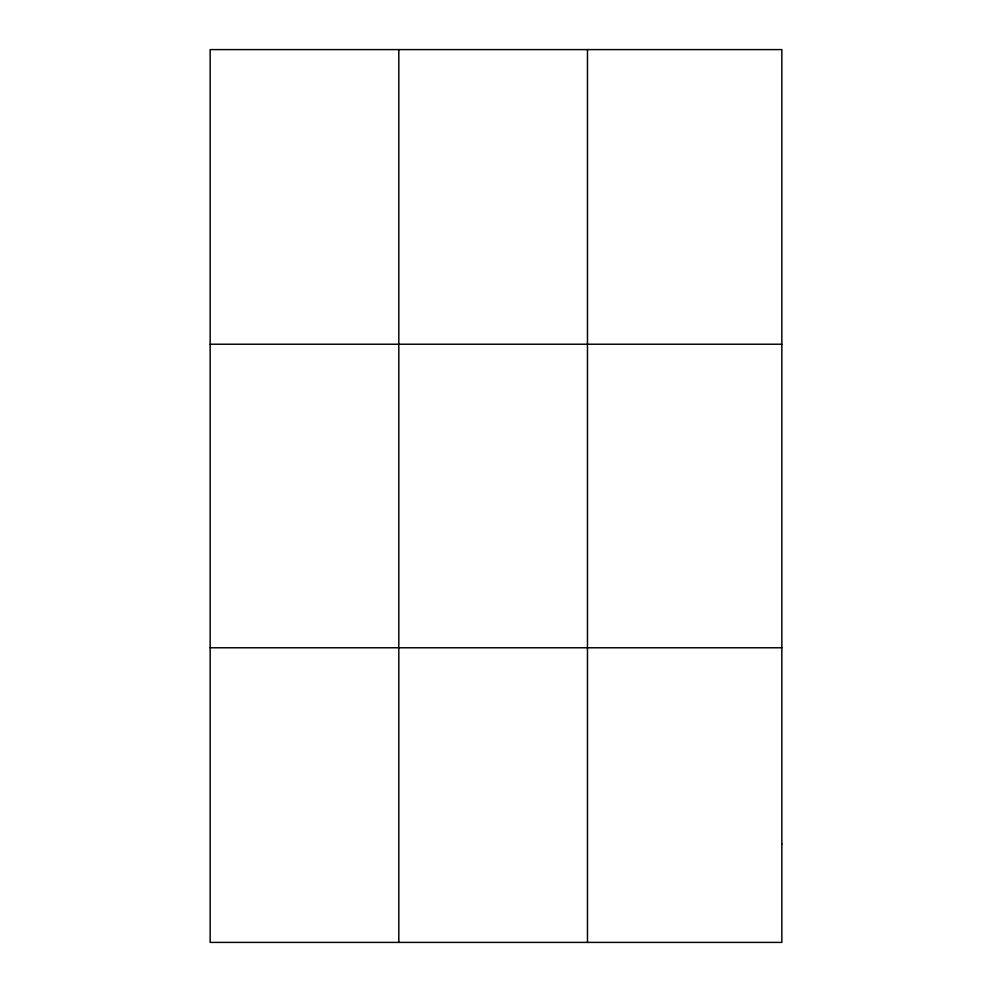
<?xml version="1.0" encoding="UTF-8"?>
<svg xmlns="http://www.w3.org/2000/svg" width="992" height="992" viewBox="0 0 992 992"><rect width="100%" height="100%" fill="white"/><g stroke="black" fill="none" stroke-linecap="round" stroke-linejoin="round"><path stroke-width="1.49" d="M398.809 942.4L398.809 49.6M587.475 942.4L587.475 49.6M210.155 344.224L781.845 344.224M210.155 647.776L781.845 647.776M781.845 844.192L781.845 942.4L210.155 942.4L210.155 49.6L781.845 49.6L781.845 844.192"/></g></svg>
